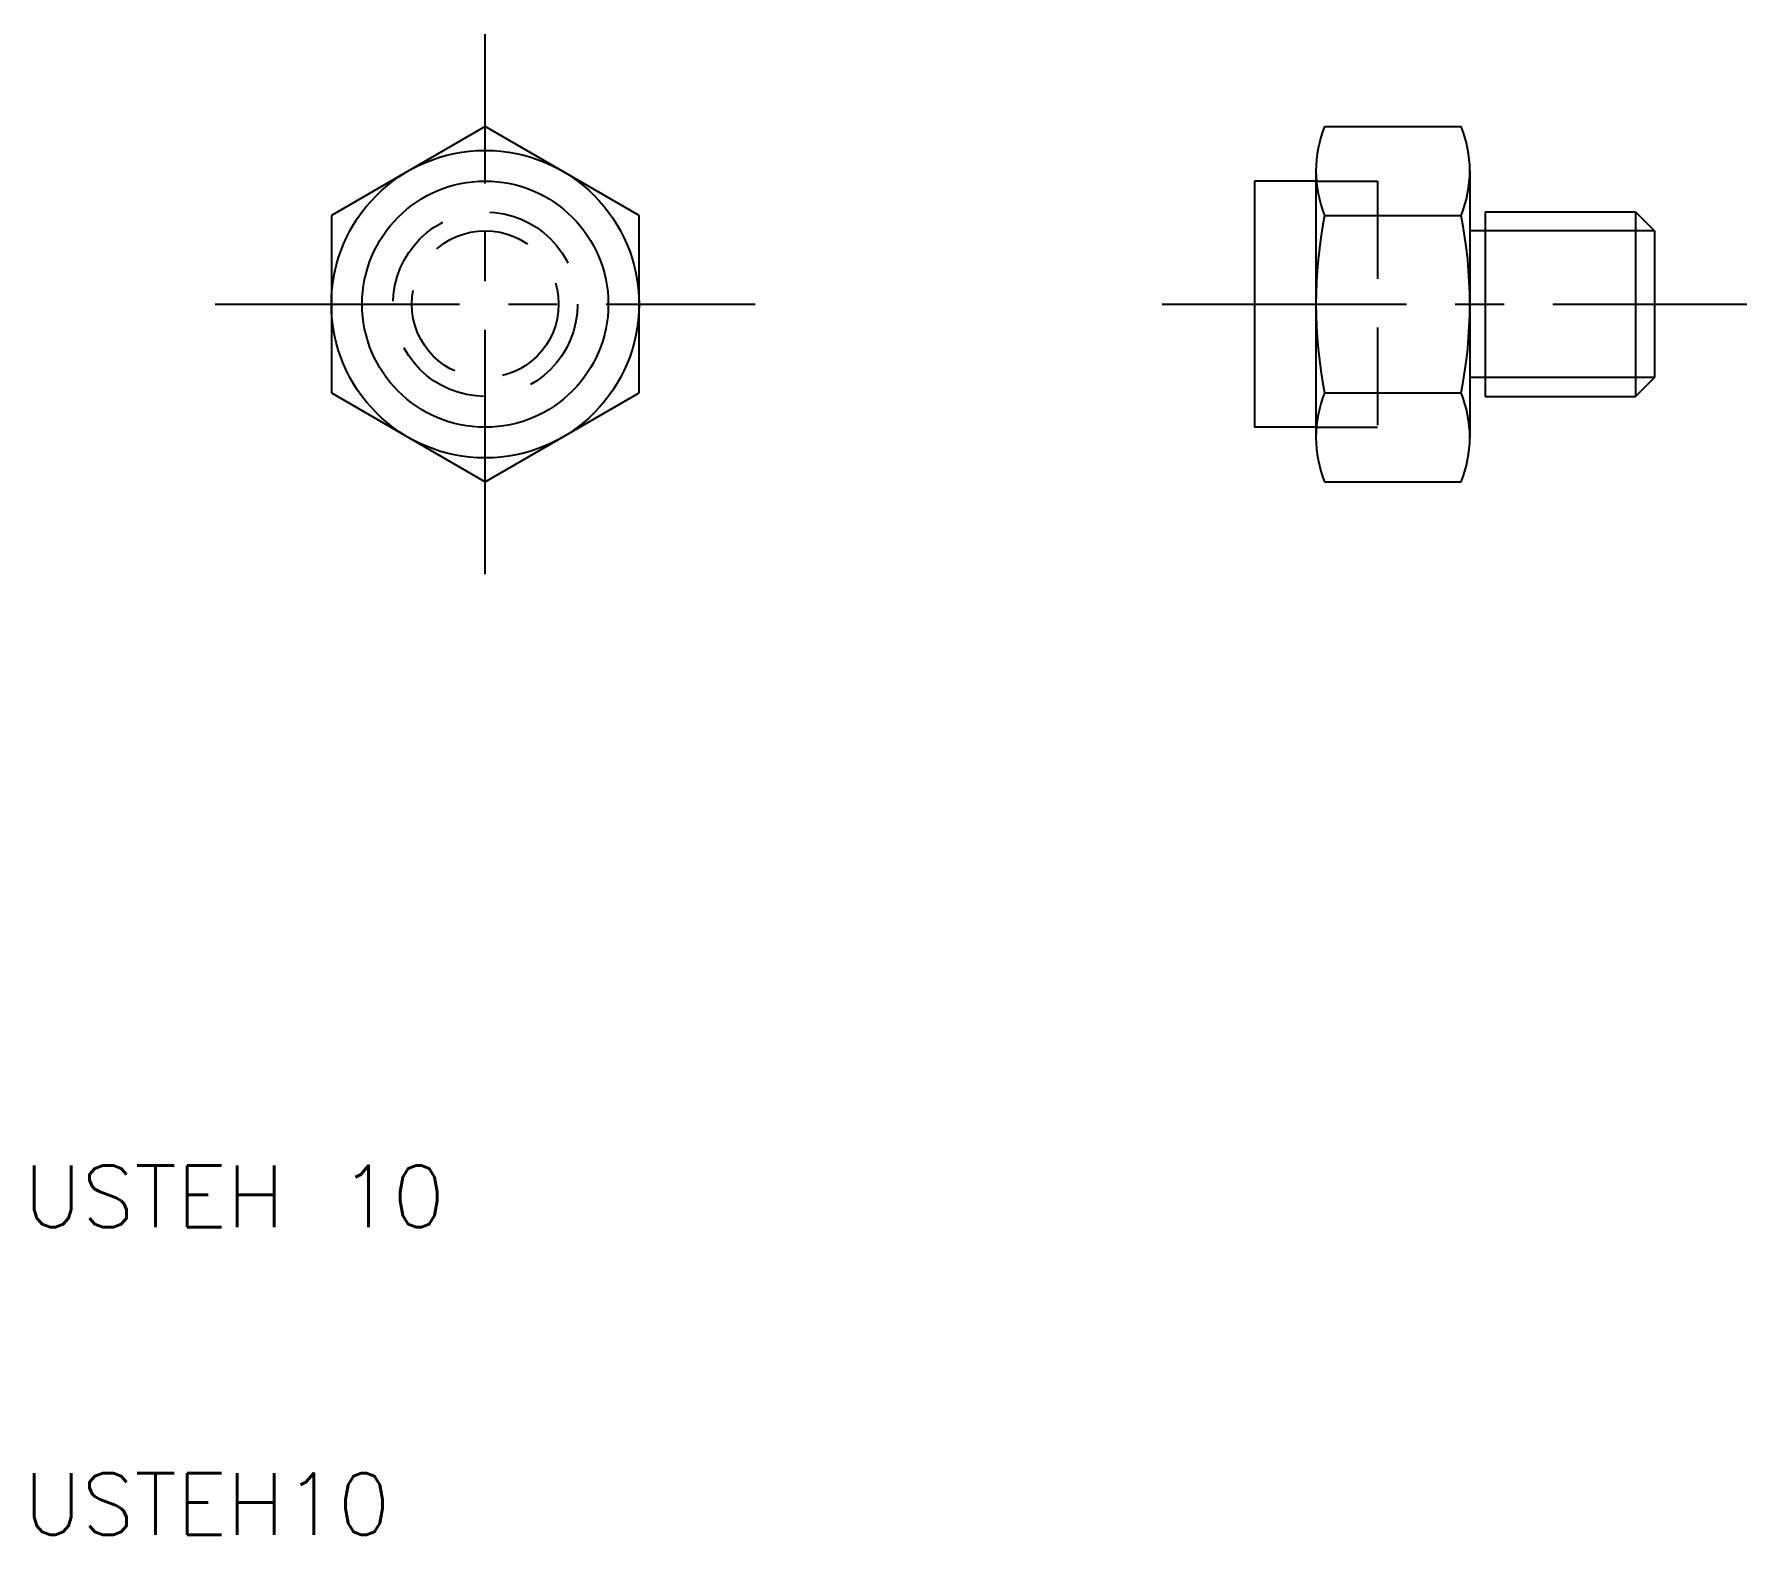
# Model space of a CAD drawing. Extents: x 10.3 to 66, y 10 to 58.8.
import ezdxf

# ---------------------------------------------------------------- set-up
doc = ezdxf.new("R2010")
doc.units = 0
doc.header["$LTSCALE"] = 0.25
doc.linetypes.add('CENTER', pattern=[50.8, 31.75, -6.35, 6.35, -6.35])
doc.linetypes.add('DASHED', pattern=[19.05, 12.7, -6.35])
doc.layers.get('0').update_dxf_attribs({"linetype": 'CONTINUOUS'})
doc.layers.add('CENTER', color=1, linetype='CENTER')
doc.styles.get("Standard").update_dxf_attribs({"font": 'txt.shx', "bigfont": 'extfont.shx'})

msp = doc.modelspace()

# ---------------------------------------------------------------- linework, layer by layer
for p, q in [((25, 55.774), (20, 52.887)), ((30, 52.887), (25, 55.774)), ((52.28, 55.774), (56.72, 55.774)), ((50, 54), (50, 46)), ((52, 54), (50, 54)), ((52, 54.33), (52, 54)), ((52, 54), (52, 46)), ((57, 54.33), (57, 52.386)), ((20, 52.887), (20, 47.113)), ((30, 47.113), (30, 52.887)), ((52.28, 52.887), (56.72, 52.887)), ((57.5, 53), (62.386, 53)), ((57.5, 53), (57.5, 52.386)), ((62.386, 53), (62.386, 47)), ((62.386, 53), (63, 52.386)), ((57, 52.386), (57, 47.614)), ((57.5, 52.386), (57, 52.386)), ((57.5, 52.386), (57.5, 47.614)), ((63, 52.386), (63, 47.614)), ((57.5, 47.614), (57, 47.614)), ((57, 47.614), (57, 45.67)), ((57.5, 47.614), (57.5, 47)), ((62.386, 47), (63, 47.614)), ((20, 47.113), (25, 44.226)), ((25, 44.226), (30, 47.113)), ((52.28, 47.113), (56.72, 47.113)), ((57.5, 47), (62.386, 47)), ((52, 46), (50, 46)), ((52, 46), (52, 45.67)), ((52.28, 44.226), (56.72, 44.226))]:
    msp.add_line(p, q)
at = {"color": 3, "linetype": 'DASHED'}
for p, q in [((52, 54), (54, 54)), ((54, 54), (54, 46)), ((52, 46), (54, 46))]:
    msp.add_line(p, q, dxfattribs=at)
at = {"color": 3}
for p, q in [((63, 52.386), (57.5, 52.386)), ((63, 47.614), (57.5, 47.614))]:
    msp.add_line(p, q, dxfattribs=at)
for radius in [5, 4]:
    msp.add_circle((25, 50), radius)
at = {"color": 3, "linetype": 'DASHED'}
for radius in [3, 2.386]:
    msp.add_circle((25, 50), radius, dxfattribs=at)
for centre, radius, start, end in [((55.855, 54.33), 3.855, 158.0126, 180), ((53.145, 54.33), 3.855, 0, 21.9874), ((55.855, 54.33), 3.855, 180, 201.9874), ((53.145, 54.33), 3.855, 338.0126, 0), ((67, 50), 15, 168.9042, 191.0958), ((42, 50), 15, 348.9042, 11.0958), ((55.855, 45.67), 3.855, 158.0126, 180), ((53.145, 45.67), 3.855, 0, 21.9874), ((55.855, 45.67), 3.855, 180, 201.9874), ((53.145, 45.67), 3.855, 338.0126, 0)]:
    msp.add_arc(centre, radius, start, end)
at = {"layer": 'CENTER', "color": 1, "linetype": 'CENTER'}
for p, q in [((25, 41.226), (25, 58.774)), ((16.226, 50), (33.774, 50)), ((47, 50), (66, 50))]:
    msp.add_line(p, q, dxfattribs=at)

# ---------------------------------------------------------------- texts
for s, p in [('USTEH 10', (10, 20)), ('USTEH10', (10, 10))]:
    msp.add_text(s, height=2).set_placement(p)

doc.saveas('drawing.dxf')
